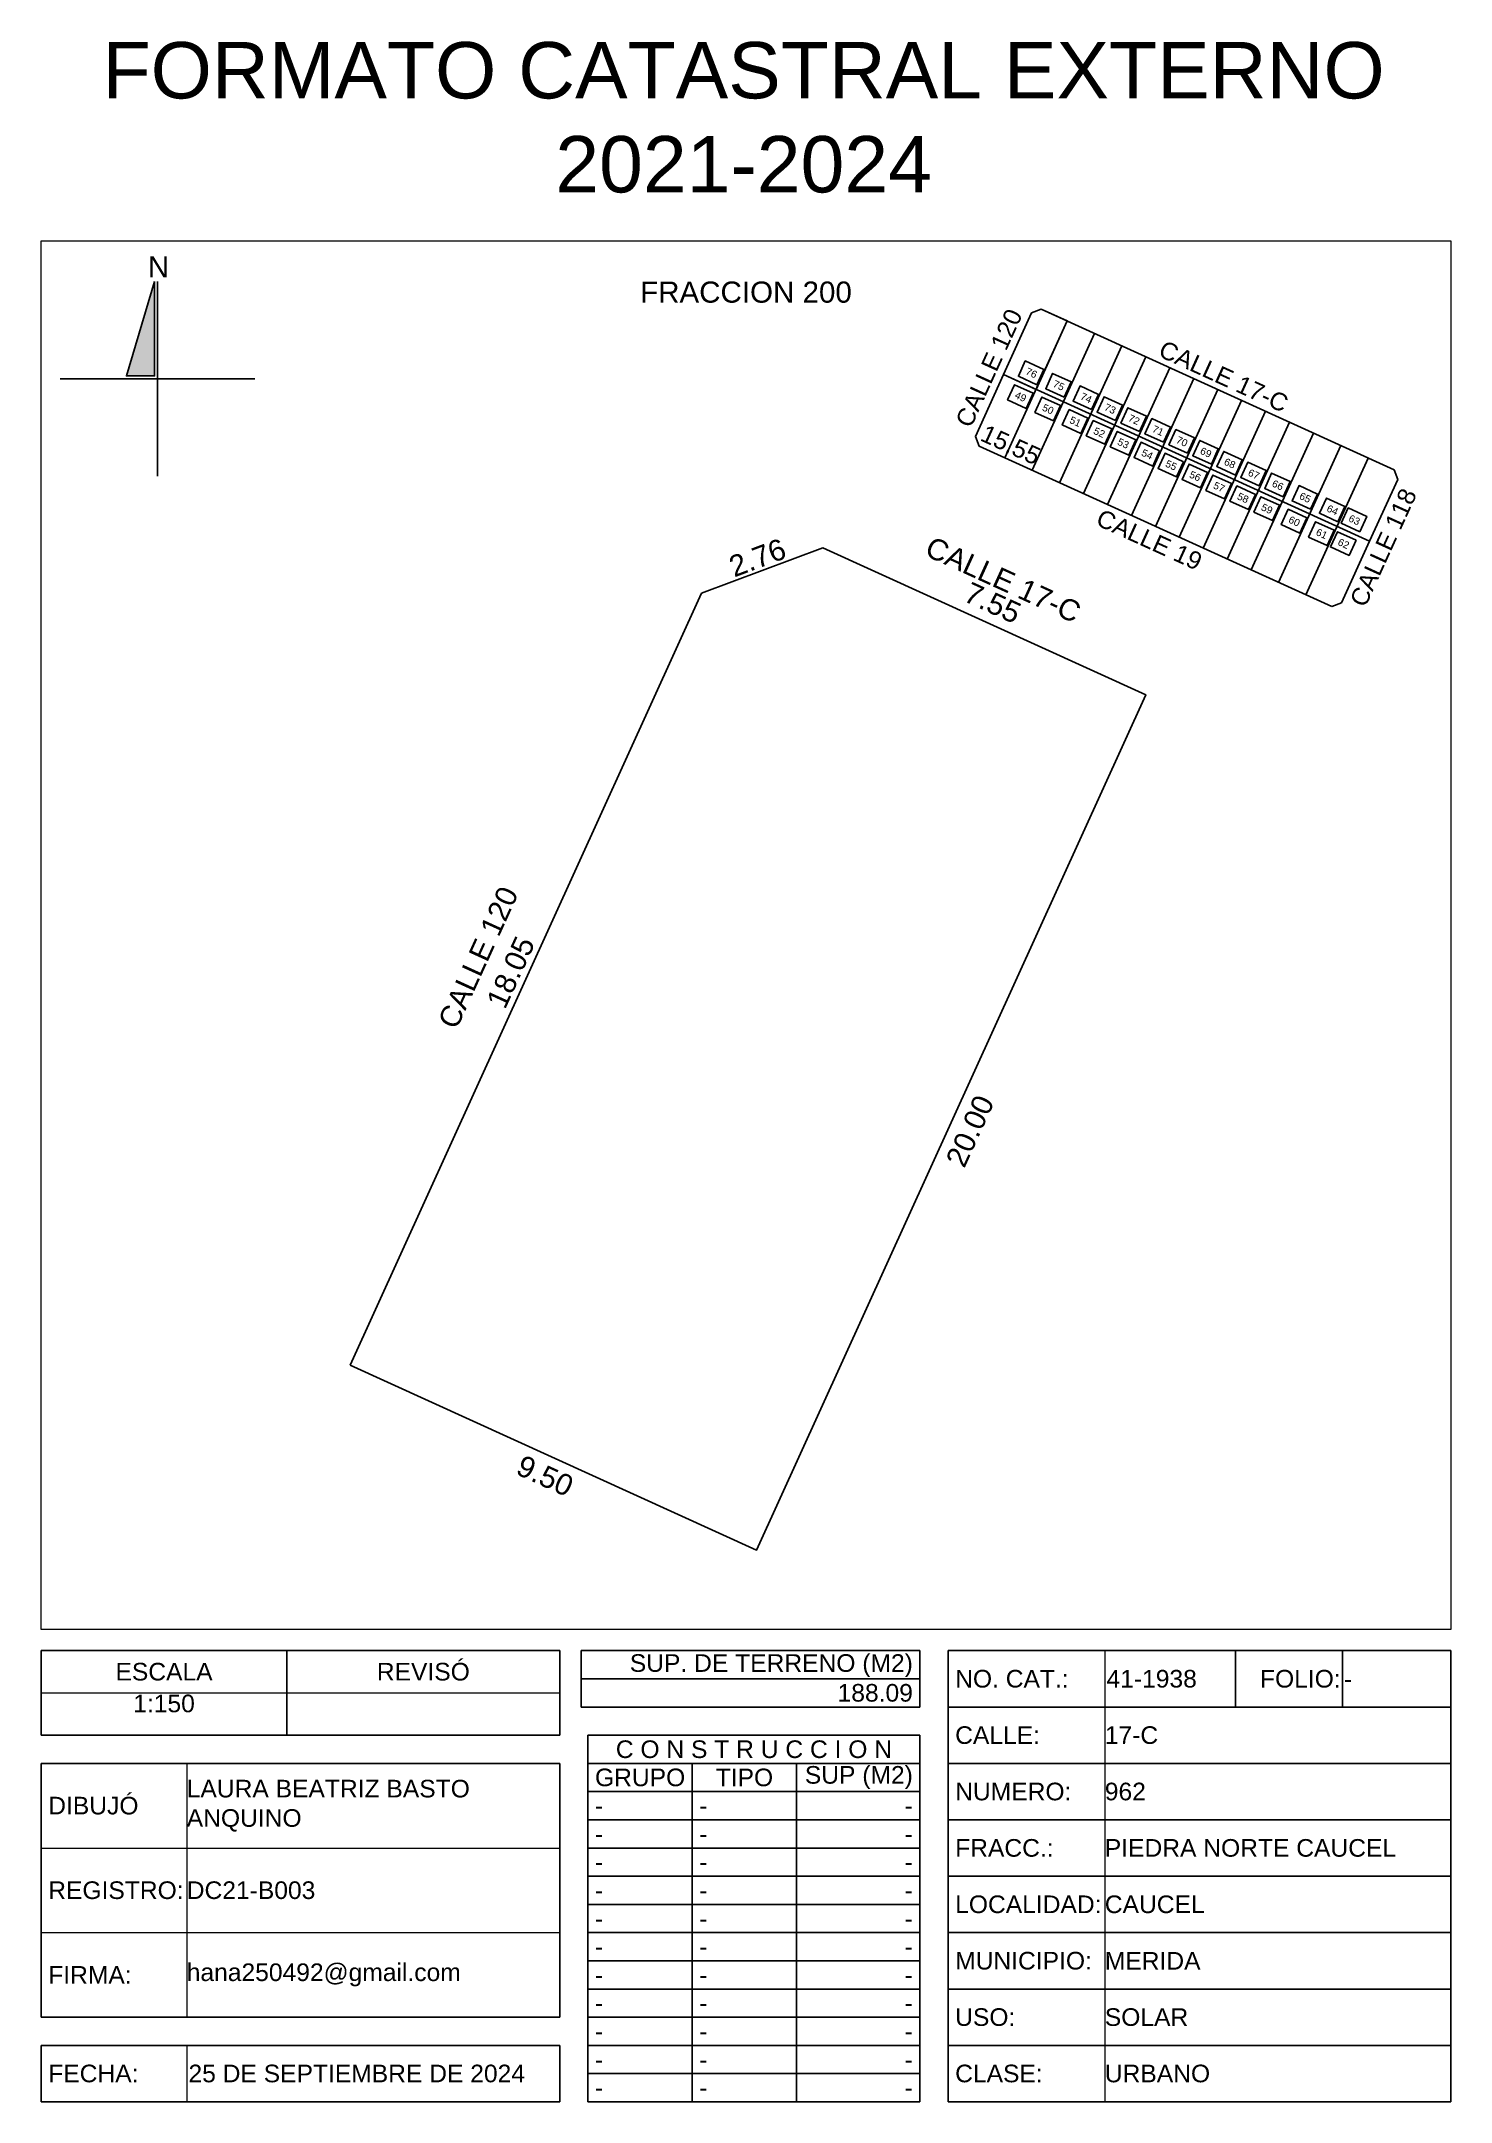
# Model space of a CAD drawing. Header units: inches. Extents: x 163.5 to 193.5, y 30.1 to 74.
import ezdxf
from ezdxf.enums import TextEntityAlignment as Align

# ---------------------------------------------------------------- set-up
doc = ezdxf.new("R2010")
doc.units = ezdxf.units.IN
doc.header["$MEASUREMENT"] = 0
doc.layers.add('_DIV LOTES', color=7, linetype='Continuous')
doc.styles.add('DATOS', font='arial.ttf')
doc.styles.add('Formato', font='arial.ttf')
doc.styles.add('Localizacion', font='arial.ttf')
doc.styles.get("Standard").update_dxf_attribs({"font": 'arial.ttf'})
doc.styles.add('Terreno', font='arial.ttf')
doc.dimstyles.new('T-100', dxfattribs={"dimscale": 0, "dimtxt": 0.45, "dimasz": 0.18, "dimexe": 0.18, "dimexo": 0.0625, "dimgap": 0.0905, "dimtad": 0, "dimzin": 1, "dimdsep": 46, "dimtxsty": 'Terreno', "dimblk": 'NONE', "dimcen": 0, "dimse1": 1, "dimse2": 1, "dimsd1": 1, "dimsd2": 1, "dimclrt": 256, "dimadec": 0, "dimazin": 0, "dimtfac": 1, "dimtix": 1, "dimtofl": 0, "dimtmove": 2, "dimatfit": 3, "dimldrblk": 'NONE', "dimfxl": 1, "dimtolj": 1, "dimarcsym": 0})
doc.dimstyles.new('U-100', dxfattribs={"dimscale": 0, "dimtxt": 0.375, "dimasz": 0.18, "dimexe": 0.18, "dimexo": 0.0625, "dimgap": 0.0905, "dimtad": 0, "dimzin": 1, "dimdsep": 46, "dimtxsty": 'Terreno', "dimblk": 'NONE', "dimcen": 0, "dimse1": 1, "dimse2": 1, "dimsd1": 1, "dimsd2": 1, "dimclrt": 256, "dimadec": 0, "dimazin": 0, "dimtfac": 1, "dimtix": 1, "dimtofl": 0, "dimtmove": 2, "dimatfit": 3, "dimldrblk": 'NONE', "dimfxl": 1, "dimtolj": 1, "dimarcsym": 0})

# ---------------------------------------------------------------- blocks, each defined once
blk = doc.blocks.new('*T4')
at = {"color": 0, "linetype": 'ByBlock', "lineweight": -2, "transparency": 16777216}
for p, q in [((0, 0), (11.036, 0)), ((0, 0), (0, -1.8)), ((5.23, 0), (5.23, -1.8)), ((11.036, 0), (11.036, -1.8)), ((0, -1.8), (11.036, -1.8))]:
    blk.add_line(p, q, dxfattribs=at)
at = {"layer": 'Defpoints', "color": 8, "linetype": 'ByBlock', "lineweight": 0, "transparency": 16777216}
blk.add_line((0, -0.9), (11.036, -0.9), dxfattribs=at)
at = {"color": 0, "lineweight": 18, "transparency": 16777216, "char_height": 0.375}
for s, insert, width, attachment_point in [('{\\C256;ESCALA}', (2.615, -0.45), 5.15762, 5), ('REVISÓ', (8.133, -0.45), 5.73486, 5), ('1:150', (2.615, -0.936), 5.15762, 2)]:
    blk.add_mtext(s, dxfattribs=dict(at, insert=insert, width=width, attachment_point=attachment_point))
blk = doc.blocks.new('*T5')
at = {"color": 0, "lineweight": -2, "transparency": 16777216}
for p, q in [((0, 0), (7.21, 0)), ((0, 0), (0, -0.6)), ((7.21, 0), (7.21, -0.6)), ((0, -0.6), (7.21, -0.6))]:
    blk.add_line(p, q, dxfattribs=at)
at = {"color": 0, "lineweight": 18, "transparency": 16777216, "insert": (7.06, -0.3), "char_height": 0.375, "width": 6.90975, "attachment_point": 6}
blk.add_mtext('188.09', dxfattribs=at)
blk = doc.blocks.new('*T6')
at = {"color": 0, "lineweight": -2, "transparency": 16777216}
for p, q in [((0, 0), (7.21, 0)), ((0, 0), (0, -0.6)), ((7.21, 0), (7.21, -0.6)), ((0, -0.6), (7.21, -0.6))]:
    blk.add_line(p, q, dxfattribs=at)
at = {"color": 0, "lineweight": 18, "transparency": 16777216, "insert": (7.06, -0.564), "char_height": 0.375, "width": 6.90975, "attachment_point": 9}
blk.add_mtext('{\\C256;  SUP. DE TERRENO (M2)   }', dxfattribs=at)
blk = doc.blocks.new('*T7')
at = {"color": 0, "lineweight": -2, "transparency": 16777216}
for p, q in [((0, 0), (3.336, 0)), ((0, 0), (0, -9.6)), ((0, -1.2), (3.336, -1.2)), ((0, -2.4), (3.336, -2.4)), ((0, -3.6), (3.336, -3.6)), ((0, -4.8), (3.336, -4.8)), ((0, -6), (3.336, -6)), ((0, -7.2), (3.336, -7.2)), ((0, -8.4), (3.336, -8.4)), ((0, -9.6), (3.336, -9.6))]:
    blk.add_line(p, q, dxfattribs=at)
at = {"layer": 'Defpoints', "color": 8, "linetype": 'ByBlock', "lineweight": 0, "transparency": 16777216}
blk.add_line((3.336, 0), (3.336, -9.6), dxfattribs=at)
at = {"color": 0, "lineweight": 18, "transparency": 16777216, "char_height": 0.375, "width": 3.03551, "attachment_point": 4, "style": 'Formato'}
for s, insert in [('NO. CAT.:', (0.15, -0.6)), ('CALLE:', (0.15, -1.8)), ('NUMERO:', (0.15, -3)), ('FRACC.:', (0.15, -4.2)), ('LOCALIDAD:', (0.15, -5.4)), ('MUNICIPIO:', (0.15, -6.6)), ('CLASE:', (0.15, -9))]:
    blk.add_mtext(s, dxfattribs=dict(at, insert=insert))
at = {"color": 0, "lineweight": 18, "transparency": 16777216, "insert": (0.15, -7.8), "char_height": 0.375, "width": 3.03551, "attachment_point": 4}
blk.add_mtext('USO:', dxfattribs=at)
blk = doc.blocks.new('*T8')
at = {"color": 0, "lineweight": -2, "transparency": 16777216}
for p, q in [((0, 0), (7.363, 0)), ((7.363, 0), (7.363, -8.4)), ((0, -1.2), (7.363, -1.2)), ((0, -2.4), (7.363, -2.4)), ((0, -3.6), (7.363, -3.6)), ((0, -4.8), (7.363, -4.8)), ((0, -6), (7.363, -6)), ((0, -7.2), (7.363, -7.2)), ((0, -8.4), (7.363, -8.4))]:
    blk.add_line(p, q, dxfattribs=at)
at = {"layer": 'Defpoints', "color": 8, "linetype": 'ByBlock', "lineweight": 0, "transparency": 16777216}
blk.add_line((0, 0), (0, -8.4), dxfattribs=at)
at = {"color": 0, "lineweight": 18, "transparency": 16777216, "char_height": 0.375, "width": 7.363, "attachment_point": 4}
for s, insert in [('17-C', (0, -0.6)), ('962', (0, -1.8)), ('PIEDRA NORTE CAUCEL', (0, -3)), ('CAUCEL', (0, -4.2)), ('MERIDA', (0, -5.4)), ('SOLAR', (0, -6.6)), ('URBANO', (0, -7.8))]:
    blk.add_mtext(s, dxfattribs=dict(at, insert=insert))
blk = doc.blocks.new('*T9')
at = {"color": 0, "lineweight": -2, "transparency": 16777216}
for p, q in [((0, 0), (2.782, 0)), ((2.782, 0), (2.782, -1.2)), ((0, -1.2), (2.782, -1.2))]:
    blk.add_line(p, q, dxfattribs=at)
at = {"layer": 'Defpoints', "color": 8, "linetype": 'ByBlock', "lineweight": 0, "transparency": 16777216}
blk.add_line((0, 0), (0, -1.2), dxfattribs=at)
at = {"color": 0, "lineweight": 18, "transparency": 16777216, "insert": (0.036, -0.6), "char_height": 0.375, "width": 2.7103, "attachment_point": 4}
blk.add_mtext('41-1938', dxfattribs=at)
blk = doc.blocks.new('*T10')
at = {"color": 0, "lineweight": -2, "transparency": 16777216}
for p, q in [((0, 0), (2.273, 0)), ((0, 0), (0, -1.2)), ((0, -1.2), (2.273, -1.2))]:
    blk.add_line(p, q, dxfattribs=at)
at = {"layer": 'Defpoints', "color": 8, "linetype": 'ByBlock', "lineweight": 0, "transparency": 16777216}
blk.add_line((2.273, 0), (2.273, -1.2), dxfattribs=at)
at = {"color": 0, "lineweight": 18, "transparency": 16777216, "insert": (2.237, -0.6), "char_height": 0.375, "width": 2.2007, "attachment_point": 6}
blk.add_mtext(' FOLIO:', dxfattribs=at)
blk = doc.blocks.new('*T11')
at = {"color": 0, "lineweight": -2, "transparency": 16777216}
for p, q in [((0, 0), (2.308, 0)), ((2.308, 0), (2.308, -1.2)), ((0, -1.2), (2.308, -1.2))]:
    blk.add_line(p, q, dxfattribs=at)
at = {"layer": 'Defpoints', "color": 8, "linetype": 'ByBlock', "lineweight": 0, "transparency": 16777216}
blk.add_line((0, 0), (0, -1.2), dxfattribs=at)
at = {"color": 0, "lineweight": 18, "transparency": 16777216, "insert": (0.036, -0.6), "char_height": 0.375, "width": 2.236, "attachment_point": 4}
blk.add_mtext('-', dxfattribs=at)
blk = doc.blocks.new('*T12')
at = {"color": 0, "lineweight": -2, "transparency": 16777216}
for p, q in [((0, 0), (3.098, 0)), ((0, 0), (0, -1.2)), ((0, -1.2), (3.098, -1.2))]:
    blk.add_line(p, q, dxfattribs=at)
at = {"layer": 'Defpoints', "color": 8, "linetype": 'ByBlock', "lineweight": 0, "transparency": 16777216}
blk.add_line((3.098, 0), (3.098, -1.2), dxfattribs=at)
at = {"color": 0, "lineweight": 18, "transparency": 16777216, "insert": (0.15, -0.6), "char_height": 0.375, "width": 2.79829, "attachment_point": 4}
blk.add_mtext('{\\C256;FECHA:}', dxfattribs=at)
blk = doc.blocks.new('*T13')
at = {"color": 0, "lineweight": -2, "transparency": 16777216}
for p, q in [((0, 0), (7.938, 0)), ((7.938, 0), (7.938, -1.2)), ((0, -1.2), (7.938, -1.2))]:
    blk.add_line(p, q, dxfattribs=at)
at = {"layer": 'Defpoints', "color": 8, "linetype": 'ByBlock', "lineweight": 0, "transparency": 16777216}
blk.add_line((0, 0), (0, -1.2), dxfattribs=at)
at = {"color": 0, "lineweight": 18, "transparency": 16777216, "insert": (0.036, -0.6), "char_height": 0.375, "width": 7.86619, "attachment_point": 4}
blk.add_mtext('{\\C256;25 DE SEPTIEMBRE DE 2024}', dxfattribs=at)
blk = doc.blocks.new('*T14')
at = {"color": 0, "lineweight": -2, "transparency": 16777216}
for p, q in [((0, 0), (7.065, 0)), ((0, 0), (0, -7.8)), ((7.065, 0), (7.065, -7.8)), ((0, -0.6), (7.065, -0.6)), ((2.22, -0.6), (2.22, -7.8)), ((4.44, -0.6), (4.44, -7.8)), ((0, -1.2), (7.065, -1.2)), ((0, -1.8), (7.065, -1.8)), ((0, -2.4), (7.065, -2.4)), ((0, -3), (7.065, -3)), ((0, -3.6), (7.065, -3.6)), ((0, -4.2), (7.065, -4.2)), ((0, -4.8), (7.065, -4.8)), ((0, -5.4), (7.065, -5.4)), ((0, -6), (7.065, -6)), ((0, -6.6), (7.065, -6.6)), ((0, -7.2), (7.065, -7.2)), ((0, -7.8), (7.065, -7.8))]:
    blk.add_line(p, q, dxfattribs=at)
at = {"color": 0, "lineweight": 18, "transparency": 16777216, "char_height": 0.375}
for s, insert, width, attachment_point in [('{\\C256;C O N S T R U C C I O N}', (3.532, -0.3), 7.065, 5), ('GRUPO', (1.11, -0.9), 2.22, 5), ('TIPO', (3.33, -0.9), 2.22, 5), ('SUP (M2)', (6.915, -0.9), 2.325, 6), ('-', (0.15, -1.5), 1.92, 4), ('-', (2.37, -1.5), 1.92, 4), ('-', (0.15, -2.1), 1.92, 4), ('-', (2.37, -2.1), 1.92, 4), ('-', (0.15, -2.7), 1.92, 4), ('-', (2.37, -2.7), 1.92, 4), ('-', (0.15, -3.3), 1.92, 4), ('-', (2.37, -3.3), 1.92, 4), ('-', (0.15, -3.9), 1.92, 4), ('-', (2.37, -3.9), 1.92, 4), ('-', (0.15, -4.5), 1.92, 4), ('-', (2.37, -4.5), 1.92, 4), ('-', (0.15, -5.1), 1.92, 4), ('-', (2.37, -5.1), 1.92, 4), ('-', (0.15, -5.7), 1.92, 4), ('-', (2.37, -5.7), 1.92, 4), ('-', (0.15, -6.3), 1.92, 4), ('-', (2.37, -6.3), 1.92, 4), ('-', (0.15, -6.9), 1.92, 4), ('-', (2.37, -6.9), 1.92, 4), ('-', (0.15, -7.5), 1.92, 4), ('-', (2.37, -7.5), 1.92, 4), ('-', (6.915, -7.5), 2.325, 6)]:
    blk.add_mtext(s, dxfattribs=dict(at, insert=insert, width=width, attachment_point=attachment_point))
at = {"color": 0, "lineweight": 18, "transparency": 16777216, "char_height": 0.375, "width": 2.325, "attachment_point": 6, "style": 'Formato'}
for insert in [(6.915, -1.5), (6.915, -2.1), (6.915, -2.7), (6.915, -3.3), (6.915, -3.9), (6.915, -4.5), (6.915, -5.1), (6.915, -5.7), (6.915, -6.3), (6.915, -6.9)]:
    blk.add_mtext('-', dxfattribs=dict(at, insert=insert))
blk = doc.blocks.new('*T15')
at = {"color": 0, "lineweight": -2, "transparency": 16777216}
for p, q in [((0, 0), (11.036, 0)), ((0, 0), (0, -5.4)), ((11.036, 0), (11.036, -5.4)), ((0, -5.4), (11.036, -5.4))]:
    blk.add_line(p, q, dxfattribs=at)
at = {"layer": 'Defpoints', "color": 8, "linetype": 'ByBlock', "lineweight": 0, "transparency": 16777216}
for p, q in [((3.098, 0), (3.098, -5.4)), ((0, -1.8), (11.036, -1.8)), ((0, -3.6), (11.036, -3.6))]:
    blk.add_line(p, q, dxfattribs=at)
at = {"color": 0, "lineweight": 18, "transparency": 16777216, "char_height": 0.375, "width": 7.93819, "attachment_point": 4, "style": 'Formato'}
for s, insert in [('LAURA BEATRIZ BASTO ANQUINO', (3.098, -0.9)), ('DC21-B003', (3.098, -2.7)), ('hana250492@gmail.com', (3.098, -4.5))]:
    blk.add_mtext(s, dxfattribs=dict(at, insert=insert))
at = {"color": 0, "lineweight": 18, "transparency": 16777216, "char_height": 0.375, "width": 2.79829, "attachment_point": 4}
for s, insert in [('DIBUJÓ', (0.15, -0.9)), ('REGISTRO:', (0.15, -2.7)), ('FIRMA:', (0.15, -4.5))]:
    blk.add_mtext(s, dxfattribs=dict(at, insert=insert))
blk = doc.blocks.new('Norte')
blk.add_hatch(color=256).paths.add_polyline_path([(2254.291, 2179.168), (2254.691, 2179.168), (2254.691, 2180.508)])
for p, q in [((2254.731, 2180.508), (2254.731, 2177.748)), ((2253.351, 2179.128), (2256.111, 2179.128))]:
    blk.add_line(p, q)
blk.add_lwpolyline([(2254.691, 2180.508), (2254.291, 2179.168), (2254.691, 2179.168)], close=True)
at = {"insert": (2254.595, 2180.866), "char_height": 0.3, "width": 0.27128, "attachment_point": 1, "style": 'Localizacion'}
blk.add_mtext('N', dxfattribs=at)
blk = doc.blocks.new('*D19')
at = {"layer": 'Defpoints', "color": 0, "transparency": 16777216}
for p in [(184.93, 68.561), (184.804, 68.283), (192.311, 64.867)]:
    blk.add_point(p, dxfattribs=at)
at = {"transparency": 16777216, "insert": (188.684, 66.853), "char_height": 0.375, "attachment_point": 5, "rotation": 335.528, "style": 'Terreno'}
blk.add_mtext('\\A1;CALLE 17-C', dxfattribs=at)
blk = doc.blocks.new('_None')
blk = doc.blocks.new('*D20')
at = {"layer": 'Defpoints', "color": 0, "transparency": 16777216}
for p in [(183.478, 65.371), (183.348, 65.086), (190.985, 61.954)]:
    blk.add_point(p, dxfattribs=at)
at = {"transparency": 16777216, "insert": (187.102, 63.378), "char_height": 0.375, "attachment_point": 5, "rotation": 335.528, "style": 'Terreno'}
blk.add_mtext('\\A1;CALLE 19', dxfattribs=at)
blk = doc.blocks.new('*D21')
at = {"layer": 'Defpoints', "color": 0, "transparency": 16777216}
for p in [(184.597, 68.206), (183.093, 65.717), (183.401, 65.578)]:
    blk.add_point(p, dxfattribs=at)
at = {"transparency": 16777216, "insert": (183.691, 67.032), "char_height": 0.375, "attachment_point": 5, "rotation": 65.528, "style": 'Terreno'}
blk.add_mtext('\\A1;CALLE 120', dxfattribs=at)
blk = doc.blocks.new('*D22')
at = {"layer": 'Defpoints', "color": 0, "transparency": 16777216}
for p in [(192.388, 64.66), (191.192, 62.032), (191.484, 61.898)]:
    blk.add_point(p, dxfattribs=at)
at = {"transparency": 16777216, "insert": (192.083, 63.213), "char_height": 0.375, "attachment_point": 5, "rotation": 65.528, "style": 'Terreno'}
blk.add_mtext('\\A1;CALLE 118', dxfattribs=at)
blk = doc.blocks.new('*D23')
at = {"layer": 'Defpoints', "color": 0, "transparency": 16777216}
for p in [(185.273, 66.312), (192.314, 64.497), (191.79, 63.346)]:
    blk.add_point(p, dxfattribs=at)
at = {"transparency": 16777216, "insert": (184.153, 65.397), "char_height": 0.375, "attachment_point": 5, "rotation": 335.528, "style": 'Terreno'}
blk.add_mtext('\\A1;15.55', dxfattribs=at)
blk = doc.blocks.new('*D25')
at = {"layer": 'Defpoints', "color": 0, "transparency": 16777216}
for p in [(177.573, 62.241), (169.773, 45.96), (170.096, 45.813)]:
    blk.add_point(p, dxfattribs=at)
at = {"transparency": 16777216, "insert": (173.512, 54.174), "char_height": 0.45, "attachment_point": 5, "rotation": 65.528, "style": 'Terreno'}
blk.add_mtext('\\A1;18.05', dxfattribs=at)
blk = doc.blocks.new('*D26')
at = {"layer": 'Defpoints', "color": 0, "transparency": 16777216}
for p in [(170.096, 45.813), (178.743, 41.878), (178.566, 41.489)]:
    blk.add_point(p, dxfattribs=at)
at = {"transparency": 16777216, "insert": (174.242, 43.457), "char_height": 0.45, "attachment_point": 5, "rotation": 335.528, "style": 'Terreno'}
blk.add_mtext('\\A1;9.50', dxfattribs=at)
blk = doc.blocks.new('*D27')
at = {"layer": 'Defpoints', "color": 0, "transparency": 16777216}
for p in [(187.028, 60.081), (187.429, 59.898), (178.743, 41.878)]:
    blk.add_point(p, dxfattribs=at)
at = {"transparency": 16777216, "insert": (183.287, 50.796), "char_height": 0.45, "attachment_point": 5, "rotation": 65.528, "style": 'Terreno'}
blk.add_mtext('\\A1;20.00', dxfattribs=at)
blk = doc.blocks.new('*D28')
at = {"layer": 'Defpoints', "color": 0, "transparency": 16777216}
for p in [(180.333, 63.597), (180.156, 63.208), (187.028, 60.081)]:
    blk.add_point(p, dxfattribs=at)
at = {"transparency": 16777216, "insert": (183.769, 62.034), "char_height": 0.45, "attachment_point": 5, "rotation": 335.528, "style": 'Terreno'}
blk.add_mtext('\\A1;7.55', dxfattribs=at)
blk = doc.blocks.new('*D29')
at = {"layer": 'Defpoints', "color": 0, "transparency": 16777216}
for p in [(180.156, 63.208), (177.472, 62.512), (177.573, 62.241)]:
    blk.add_point(p, dxfattribs=at)
at = {"transparency": 16777216, "insert": (178.763, 62.996), "char_height": 0.45, "attachment_point": 5, "rotation": 20.528, "style": 'Terreno'}
blk.add_mtext('\\A1;2.76', dxfattribs=at)
blk = doc.blocks.new('*D30')
at = {"layer": 'Defpoints', "color": 0, "transparency": 16777216}
for p in [(180.557, 64.09), (180.156, 63.208), (187.028, 60.081)]:
    blk.add_point(p, dxfattribs=at)
at = {"transparency": 16777216, "insert": (183.993, 62.527), "char_height": 0.45, "attachment_point": 5, "rotation": 335.528, "style": 'Terreno'}
blk.add_mtext('\\A1;CALLE 17-C', dxfattribs=at)
blk = doc.blocks.new('*D31')
at = {"layer": 'Defpoints', "color": 0, "transparency": 16777216}
for p in [(177.573, 62.241), (169.081, 46.275), (170.096, 45.813)]:
    blk.add_point(p, dxfattribs=at)
at = {"transparency": 16777216, "insert": (172.82, 54.489), "char_height": 0.45, "attachment_point": 5, "rotation": 65.528, "style": 'Terreno'}
blk.add_mtext('\\A1;CALLE 120', dxfattribs=at)
blk = doc.blocks.new('*D34')
at = {"layer": 'Defpoints', "color": 0, "transparency": 16777216}
for p in [(163.518, 69.739), (193.518, 69.739), (193.518, 68.644)]:
    blk.add_point(p, dxfattribs=at)
at = {"transparency": 16777216, "insert": (178.518, 68.644), "char_height": 0.45, "attachment_point": 5, "style": 'Terreno'}
blk.add_mtext('\\A1;FRACCION 200', dxfattribs=at)

msp = doc.modelspace()

# ---------------------------------------------------------------- linework, layer by layer
at = {"lineweight": 18}
msp.add_lwpolyline([(163.518, 69.739), (193.518, 69.739), (193.518, 40.189), (163.518, 40.189)], close=True, dxfattribs=at)
at = {"layer": '_DIV LOTES'}
for p, q in [((185.936, 67.768), (184.61, 64.856)), ((186.518, 67.503), (185.193, 64.591)), ((187.028, 67.271), (185.703, 64.359)), ((187.538, 67.039), (186.212, 64.127)), ((188.047, 66.807), (186.722, 63.895)), ((188.557, 66.575), (187.232, 63.663)), ((189.067, 66.343), (187.741, 63.431)), ((189.577, 66.111), (188.251, 63.199)), ((190.086, 65.879), (188.761, 62.967)), ((190.596, 65.647), (189.27, 62.735))]:
    msp.add_line(p, q, dxfattribs=at)
for points in [[(192.311, 64.867), (184.804, 68.283), (184.597, 68.206), (183.999, 66.892), (191.79, 63.346), (192.388, 64.66)], [(192.311, 64.867), (184.804, 68.283), (184.597, 68.206), (183.999, 66.892), (191.79, 63.346), (192.388, 64.66)], [(184.71, 66.677), (184.315, 66.856), (184.463, 67.182), (184.858, 67.002)], [(190.985, 61.954), (183.478, 65.371), (183.401, 65.578), (183.999, 66.892), (191.79, 63.346), (191.192, 62.032)], [(190.985, 61.954), (183.478, 65.371), (183.401, 65.578), (183.999, 66.892), (191.79, 63.346), (191.192, 62.032)], [(184.628, 66.497), (184.233, 66.677), (184.085, 66.352), (184.48, 66.172)], [(185.292, 66.412), (184.898, 66.591), (185.045, 66.916), (185.44, 66.737)], [(185.875, 66.146), (185.48, 66.326), (185.628, 66.651), (186.023, 66.472)], [(185.211, 66.232), (184.816, 66.412), (184.668, 66.086), (185.063, 65.907)], [(186.385, 65.915), (185.99, 66.094), (186.138, 66.419), (186.533, 66.24)], [(185.793, 65.967), (185.398, 66.146), (185.25, 65.821), (185.645, 65.642)], [(186.303, 65.735), (185.908, 65.914), (185.76, 65.589), (186.155, 65.41)], [(186.894, 65.683), (186.499, 65.862), (186.647, 66.187), (187.042, 66.008)], [(187.404, 65.451), (187.009, 65.63), (187.157, 65.955), (187.552, 65.776)], [(186.812, 65.503), (186.418, 65.682), (186.27, 65.357), (186.664, 65.178)], [(187.322, 65.271), (186.927, 65.451), (186.779, 65.125), (187.174, 64.946)], [(187.914, 65.219), (187.519, 65.398), (187.667, 65.723), (188.062, 65.544)], [(188.423, 64.987), (188.028, 65.166), (188.176, 65.491), (188.571, 65.312)], [(187.832, 65.039), (187.437, 65.219), (187.289, 64.893), (187.684, 64.714)], [(188.342, 64.807), (187.947, 64.987), (187.799, 64.661), (188.194, 64.482)], [(188.933, 64.755), (188.538, 64.934), (188.686, 65.259), (189.081, 65.08)], [(189.443, 64.523), (189.048, 64.702), (189.196, 65.027), (189.591, 64.848)], [(188.851, 64.575), (188.456, 64.755), (188.308, 64.429), (188.703, 64.25)], [(189.361, 64.343), (188.966, 64.523), (188.818, 64.197), (189.213, 64.018)], [(189.952, 64.291), (189.558, 64.47), (189.706, 64.795), (190.1, 64.616)], [(190.535, 64.026), (190.14, 64.205), (190.288, 64.53), (190.683, 64.351)], [(189.871, 64.111), (189.476, 64.291), (189.328, 63.966), (189.723, 63.786)], [(190.453, 63.846), (190.058, 64.026), (189.91, 63.7), (190.305, 63.521)], [(191.117, 63.76), (190.723, 63.94), (190.871, 64.265), (191.265, 64.086)], [(191.583, 63.549), (191.188, 63.728), (191.336, 64.054), (191.731, 63.874)], [(191.036, 63.581), (190.641, 63.76), (190.493, 63.435), (190.888, 63.256)], [(191.501, 63.369), (191.106, 63.549), (190.958, 63.224), (191.353, 63.044)]]:
    msp.add_lwpolyline(points, close=True, dxfattribs=at)
for points in [[(183.999, 66.892), (184.691, 66.577), (185.353, 68.033), (184.804, 68.283), (184.597, 68.206), (183.999, 66.892)], [(184.028, 65.121), (185.353, 68.033)], [(183.999, 66.892), (191.79, 63.346)], [(189.853, 62.47), (191.178, 65.382)], [(190.435, 62.204), (191.761, 65.117)], [(170.096, 45.813), (178.743, 41.878), (187.028, 60.081), (180.156, 63.208), (177.573, 62.241), (170.096, 45.813)]]:
    msp.add_lwpolyline(points, dxfattribs=at)

# ---------------------------------------------------------------- block references
at = {"lineweight": 25, "xscale": 1.5, "yscale": 1.5, "zscale": 1.5}
msp.add_blockref('Norte', (-3216.104, -3201.888), dxfattribs=at)
for name, p in [('*T4', (163.518, 39.739)), ('*T6', (175.01, 39.739)), ('*T7', (182.82, 39.739)), ('*T9', (186.155, 39.739)), ('*T10', (188.938, 39.739)), ('*T11', (191.21, 39.739)), ('*T5', (175.01, 39.139)), ('*T8', (186.155, 38.539)), ('*T14', (175.155, 37.939)), ('*T15', (163.518, 37.339)), ('*T12', (163.518, 31.339)), ('*T13', (166.617, 31.339))]:
    msp.add_blockref(name, p)

# ---------------------------------------------------------------- texts
at = {"lineweight": 18, "insert": (178.468, 72.36), "char_height": 1.2, "width": 31.23058, "attachment_point": 5, "style": 'Formato'}
msp.add_mtext('\\A1;FORMATO CATASTRAL EXTERNO 2021-2024', dxfattribs=at)
at = {"layer": '_DIV LOTES', "style": 'DATOS'}
for s, p in [('76', (184.594, 66.927)), ('75', (185.176, 66.661)), ('49', (184.364, 66.422)), ('50', (184.947, 66.157)), ('74', (185.759, 66.396)), ('73', (186.269, 66.164)), ('51', (185.529, 65.892)), ('52', (186.039, 65.66)), ('72', (186.778, 65.932)), ('71', (187.288, 65.7)), ('53', (186.549, 65.428)), ('70', (187.798, 65.468)), ('69', (188.307, 65.236)), ('54', (187.058, 65.196)), ('55', (187.568, 64.964)), ('68', (188.817, 65.004)), ('56', (188.078, 64.732)), ('57', (188.588, 64.5)), ('67', (189.327, 64.772)), ('66', (189.837, 64.54)), ('58', (189.097, 64.268)), ('59', (189.607, 64.036)), ('65', (190.419, 64.275)), ('64', (191.002, 64.01)), ('60', (190.189, 63.771)), ('61', (190.772, 63.506)), ('63', (191.467, 63.799)), ('62', (191.237, 63.294))]:
    msp.add_text(s, height=0.1531, rotation=335.528, dxfattribs=at).set_placement(p, align=Align.MIDDLE_CENTER)

# ---------------------------------------------------------------- dimensions: what is measured, and where the dimension line sits
dim = msp.add_linear_dim(base=(193.518, 68.644), p1=(163.518, 69.739), p2=(193.518, 69.739), text='FRACCION 200', dimstyle='T-100', override={"dimscale": 1})
dim.commit()
dim.dimension.update_dxf_attribs({"geometry": '*D34', "text_midpoint": (178.518, 68.644)})
for p1, p2, distance, text, dimstyle, picture, middle in [((192.311, 64.867), (184.804, 68.283), -0.305, 'CALLE 17-C', 'U-100', '*D19', (188.684, 66.853)), ((184.597, 68.206), (183.401, 65.578), -0.338, 'CALLE 120', 'U-100', '*D21', (183.691, 67.032)), ((190.985, 61.954), (183.478, 65.371), 0.313, 'CALLE 19', 'U-100', '*D20', (187.102, 63.378)), ((192.388, 64.66), (191.192, 62.032), 0.322, 'CALLE 118', 'U-100', '*D22', (192.083, 63.213)), ((187.028, 60.081), (180.156, 63.208), -0.969, 'CALLE 17-C', 'T-100', '*D30', (183.993, 62.527)), ((177.573, 62.241), (170.096, 45.813), -1.115, 'CALLE 120', 'T-100', '*D31', (172.82, 54.489))]:
    dim = msp.add_aligned_dim(p1=p1, p2=p2, distance=distance, text=text, dimstyle=dimstyle, override={"dimscale": 1})
    dim.commit()
    dim.dimension.update_dxf_attribs({"geometry": picture, "text_midpoint": middle})
dim = msp.add_linear_dim(base=(192.314, 64.497), p1=(185.273, 66.312), p2=(191.79, 63.346), angle=335.528, text='15.55', dimstyle='U-100', override={"dimscale": 1})
dim.commit()
dim.dimension.update_dxf_attribs({"geometry": '*D23', "text_midpoint": (184.153, 65.397), "dimtype": 161})
for p1, p2, distance, picture, middle in [((187.028, 60.081), (180.156, 63.208), -0.427, '*D28', (183.769, 62.034)), ((180.156, 63.208), (177.573, 62.241), -0.289, '*D29', (178.763, 62.996)), ((177.573, 62.241), (170.096, 45.813), -0.355, '*D25', (173.512, 54.174)), ((178.743, 41.878), (187.028, 60.081), -0.441, '*D27', (183.287, 50.796)), ((170.096, 45.813), (178.743, 41.878), -0.427, '*D26', (174.242, 43.457))]:
    dim = msp.add_aligned_dim(p1=p1, p2=p2, distance=distance, dimstyle='T-100', override={"dimscale": 1})
    dim.commit()
    dim.dimension.update_dxf_attribs({"geometry": picture, "text_midpoint": middle})

doc.saveas('drawing.dxf')
